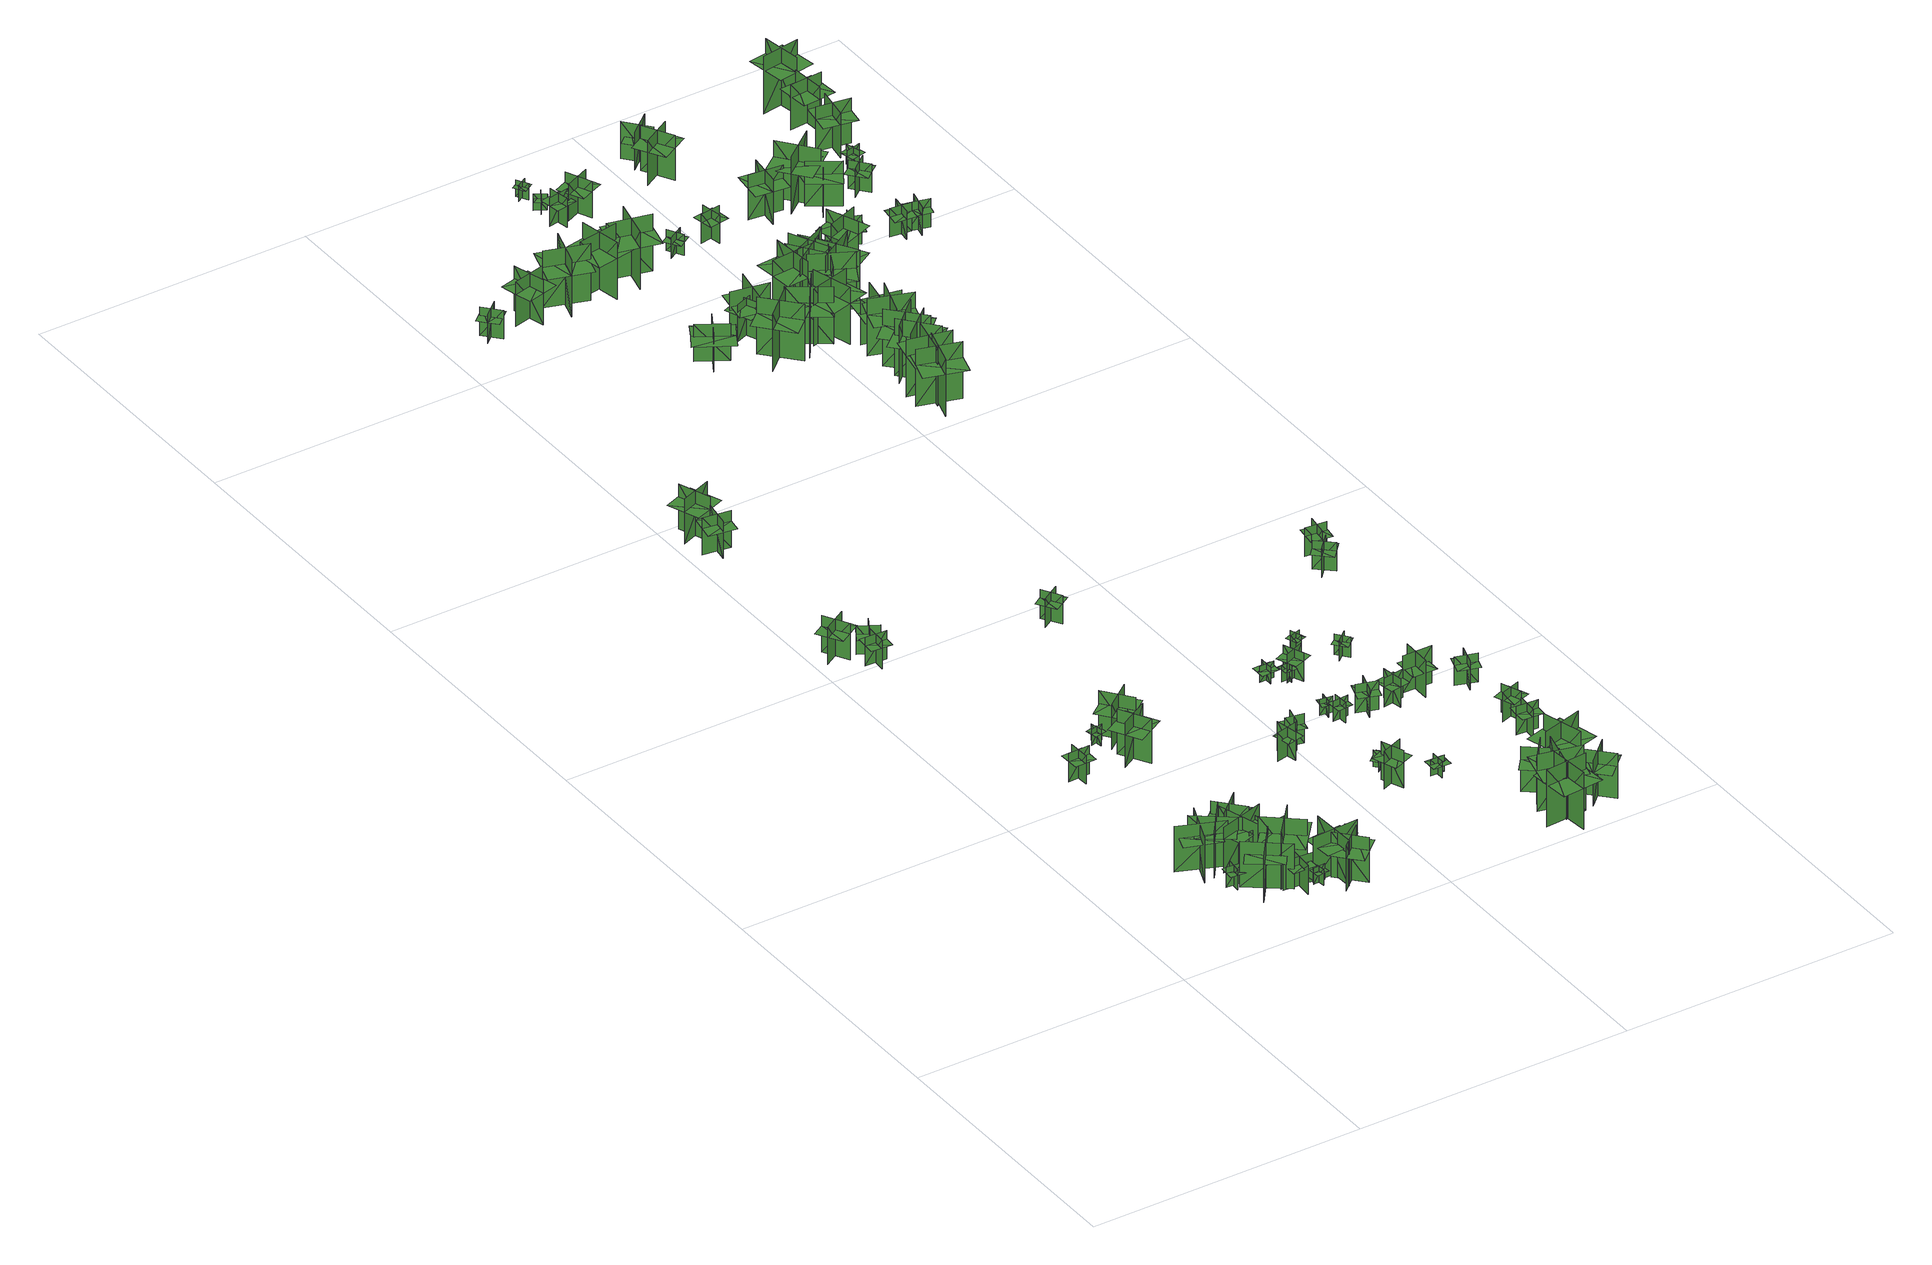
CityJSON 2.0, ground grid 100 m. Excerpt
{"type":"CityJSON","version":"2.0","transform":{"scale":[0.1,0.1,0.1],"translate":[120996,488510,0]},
"CityObjects":{
"tree1":{"type":"SolitaryVegetationObject","geometry":[{"type":"MultiSurface","lod":"1","boundaries":[[[0,1,2]],[[0,2,3]],[[4,5,6]],[[4,6,7]],[[8,9,10]],[[8,10,11]],[[8,11,12]],[[8,12,13]]]}]},
"tree2":{"type":"SolitaryVegetationObject","geometry":[{"type":"MultiSurface","lod":"1","boundaries":[[[14,15,16]],[[14,16,17]],[[18,19,20]],[[18,20,21]],[[22,23,24]],[[22,24,25]],[[22,25,26]],[[22,26,27]]]}]},
"tree3":{"type":"SolitaryVegetationObject","geometry":[{"type":"MultiSurface","lod":"1","boundaries":[[[28,29,30]],[[28,30,31]],[[32,33,34]],[[32,34,35]],[[36,37,38]],[[36,38,39]],[[36,39,40]],[[36,40,41]]]}]},
"tree4":{"type":"SolitaryVegetationObject","geometry":[{"type":"MultiSurface","lod":"1","boundaries":[[[42,43,44]],[[42,44,45]],[[46,47,48]],[[46,48,49]],[[50,51,52]],[[50,52,53]],[[50,53,54]],[[50,54,55]]]}]},
"tree5":{"type":"SolitaryVegetationObject","geometry":[{"type":"MultiSurface","lod":"1","boundaries":[[[56,57,58]],[[56,58,59]],[[60,61,62]],[[60,62,63]],[[64,65,66]],[[64,66,67]],[[64,67,68]],[[64,68,69]]]}]},
"tree6":{"type":"SolitaryVegetationObject","geometry":[{"type":"MultiSurface","lod":"1","boundaries":[[[70,71,72]],[[70,72,73]],[[74,75,76]],[[74,76,77]],[[78,79,80]],[[78,80,81]],[[78,81,82]],[[78,82,83]]]}]},
"tree7":{"type":"SolitaryVegetationObject","geometry":[{"type":"MultiSurface","lod":"1","boundaries":[[[84,85,86]],[[84,86,87]],[[88,89,90]],[[88,90,91]],[[92,93,94]],[[92,94,95]],[[92,95,96]],[[92,96,97]]]}]},
"tree8":{"type":"SolitaryVegetationObject","geometry":[{"type":"MultiSurface","lod":"1","boundaries":[[[98,99,100]],[[98,100,101]],[[102,103,104]],[[102,104,105]],[[106,107,108]],[[106,108,109]],[[106,109,110]],[[106,110,111]]]}]},
"tree9":{"type":"SolitaryVegetationObject","geometry":[{"type":"MultiSurface","lod":"1","boundaries":[[[112,113,114]],[[112,114,115]],[[116,117,118]],[[116,118,119]],[[120,121,122]],[[120,122,123]],[[120,123,124]],[[120,124,125]]]}]},
"tree10":{"type":"SolitaryVegetationObject","geometry":[{"type":"MultiSurface","lod":"1","boundaries":[[[126,127,128]],[[126,128,129]],[[130,131,132]],[[130,132,133]],[[134,135,136]],[[134,136,137]],[[134,137,138]],[[134,138,139]]]}]},
"tree11":{"type":"SolitaryVegetationObject","geometry":[{"type":"MultiSurface","lod":"1","boundaries":[[[140,141,142]],[[140,142,143]],[[144,145,146]],[[144,146,147]],[[148,149,150]],[[148,150,151]],[[148,151,152]],[[148,152,153]]]}]},
"tree12":{"type":"SolitaryVegetationObject","geometry":[{"type":"MultiSurface","lod":"1","boundaries":[[[154,155,156]],[[154,156,157]],[[158,159,160]],[[158,160,161]],[[162,163,164]],[[162,164,165]],[[162,165,166]],[[162,166,167]]]}]},
"tree13":{"type":"SolitaryVegetationObject","geometry":[{"type":"MultiSurface","lod":"1","boundaries":[[[168,169,170]],[[168,170,171]],[[172,173,174]],[[172,174,175]],[[176,177,178]],[[176,178,179]],[[176,179,180]],[[176,180,181]]]}]},
"tree14":{"type":"SolitaryVegetationObject","geometry":[{"type":"MultiSurface","lod":"1","boundaries":[[[182,183,184]],[[182,184,185]],[[186,187,188]],[[186,188,189]],[[190,191,192]],[[190,192,193]],[[190,193,194]],[[190,194,195]]]}]},
"tree15":{"type":"SolitaryVegetationObject","geometry":[{"type":"MultiSurface","lod":"1","boundaries":[[[196,197,198]],[[196,198,199]],[[200,201,202]],[[200,202,203]],[[204,205,206]],[[204,206,207]],[[204,207,208]],[[204,208,209]]]}]},
"tree16":{"type":"SolitaryVegetationObject","geometry":[{"type":"MultiSurface","lod":"1","boundaries":[[[210,211,212]],[[210,212,213]],[[214,215,216]],[[214,216,217]],[[218,219,220]],[[218,220,221]],[[218,221,222]],[[218,222,223]]]}]},
"tree17":{"type":"SolitaryVegetationObject","geometry":[{"type":"MultiSurface","lod":"1","boundaries":[[[224,225,226]],[[224,226,227]],[[228,229,230]],[[228,230,231]],[[232,233,234]],[[232,234,235]],[[232,235,236]],[[232,236,237]]]}]},
"tree18":{"type":"SolitaryVegetationObject","geometry":[{"type":"MultiSurface","lod":"1","boundaries":[[[238,239,240]],[[238,240,241]],[[242,243,244]],[[242,244,245]],[[246,247,248]],[[246,248,249]],[[246,249,250]],[[246,250,251]]]}]},
"tree19":{"type":"SolitaryVegetationObject","geometry":[{"type":"MultiSurface","lod":"1","boundaries":[[[252,253,254]],[[252,254,255]],[[256,257,258]],[[256,258,259]],[[260,261,262]],[[260,262,263]],[[260,263,264]],[[260,264,265]]]}]},
"tree20":{"type":"SolitaryVegetationObject","geometry":[{"type":"MultiSurface","lod":"1","boundaries":[[[266,267,268]],[[266,268,269]],[[270,271,272]],[[270,272,273]],[[274,275,276]],[[274,276,277]],[[274,277,278]],[[274,278,279]]]}]},
"tree21":{"type":"SolitaryVegetationObject","geometry":[{"type":"MultiSurface","lod":"1","boundaries":[[[280,281,282]],[[280,282,283]],[[284,285,286]],[[284,286,287]],[[288,289,290]],[[288,290,291]],[[288,291,292]],[[288,292,293]]]}]},
"tree22":{"type":"SolitaryVegetationObject","geometry":[{"type":"MultiSurface","lod":"1","boundaries":[[[294,295,296]],[[294,296,297]],[[298,299,300]],[[298,300,301]],[[302,303,304]],[[302,304,305]],[[302,305,306]],[[302,306,307]]]}]},
"tree23":{"type":"SolitaryVegetationObject","geometry":[{"type":"MultiSurface","lod":"1","boundaries":[[[308,309,310]],[[308,310,311]],[[312,313,314]],[[312,314,315]],[[316,317,318]],[[316,318,319]],[[316,319,320]],[[316,320,321]]]}]},
"tree24":{"type":"SolitaryVegetationObject","geometry":[{"type":"MultiSurface","lod":"1","boundaries":[[[322,323,324]],[[322,324,325]],[[326,327,328]],[[326,328,329]],[[330,331,332]],[[330,332,333]],[[330,333,334]],[[330,334,335]]]}]},
"tree25":{"type":"SolitaryVegetationObject","geometry":[{"type":"MultiSurface","lod":"1","boundaries":[[[336,337,338]],[[336,338,339]],[[340,341,342]],[[340,342,343]],[[344,345,346]],[[344,346,347]],[[344,348,349]],[[344,349,345]]]}]},
"tree26":{"type":"SolitaryVegetationObject","geometry":[{"type":"MultiSurface","lod":"1","boundaries":[[[350,351,352]],[[350,352,353]],[[354,355,356]],[[354,356,357]],[[358,359,360]],[[358,360,361]],[[358,362,363]],[[358,363,359]]]}]},
"tree27":{"type":"SolitaryVegetationObject","geometry":[{"type":"MultiSurface","lod":"1","boundaries":[[[364,365,366]],[[364,366,367]],[[368,369,370]],[[368,370,371]],[[372,373,374]],[[372,374,375]],[[372,375,376]],[[372,376,377]]]}]},
"tree28":{"type":"SolitaryVegetationObject","geometry":[{"type":"MultiSurface","lod":"1","boundaries":[[[378,379,380]],[[378,380,381]],[[382,383,384]],[[382,384,385]],[[386,387,388]],[[386,388,389]],[[386,389,390]],[[386,390,391]]]}]},
"tree29":{"type":"SolitaryVegetationObject","geometry":[{"type":"MultiSurface","lod":"1","boundaries":[[[392,393,394]],[[392,394,395]],[[396,397,398]],[[396,398,399]],[[400,401,402]],[[400,402,403]],[[400,403,404]],[[400,404,405]]]}]},
"tree30":{"type":"SolitaryVegetationObject","geometry":[{"type":"MultiSurface","lod":"1","boundaries":[[[406,407,408]],[[406,408,409]],[[410,411,412]],[[410,412,413]],[[414,415,416]],[[414,416,417]],[[414,417,418]],[[414,418,419]]]}]},
"tree31":{"type":"SolitaryVegetationObject","geometry":[{"type":"MultiSurface","lod":"1","boundaries":[[[420,421,422]],[[420,422,423]],[[424,425,426]],[[424,426,427]],[[428,429,430]],[[428,430,431]],[[428,431,432]],[[428,432,433]]]}]},
"tree32":{"type":"SolitaryVegetationObject","geometry":[{"type":"MultiSurface","lod":"1","boundaries":[[[434,435,436]],[[434,436,437]],[[438,439,440]],[[438,440,441]],[[442,443,444]],[[442,444,445]],[[442,445,446]],[[442,446,447]]]}]},
"tree33":{"type":"SolitaryVegetationObject","geometry":[{"type":"MultiSurface","lod":"1","boundaries":[[[448,449,450]],[[448,450,451]],[[452,453,454]],[[452,454,455]],[[456,457,458]],[[456,458,459]],[[456,459,460]],[[456,460,461]]]}]},
"tree34":{"type":"SolitaryVegetationObject","geometry":[{"type":"MultiSurface","lod":"1","boundaries":[[[462,463,464]],[[462,464,465]],[[466,467,468]],[[466,468,469]],[[470,471,472]],[[470,472,473]],[[470,473,474]],[[470,474,475]]]}]},
"tree35":{"type":"SolitaryVegetationObject","geometry":[{"type":"MultiSurface","lod":"1","boundaries":[[[476,477,478]],[[476,478,479]],[[480,481,482]],[[480,482,483]],[[484,485,486]],[[484,486,487]],[[484,487,488]],[[484,488,489]]]}]},
"tree36":{"type":"SolitaryVegetationObject","geometry":[{"type":"MultiSurface","lod":"1","boundaries":[[[490,491,492]],[[490,492,493]],[[494,495,496]],[[494,496,497]],[[498,499,500]],[[498,500,501]],[[498,501,502]],[[498,502,503]]]}]},
"tree37":{"type":"SolitaryVegetationObject","geometry":[{"type":"MultiSurface","lod":"1","boundaries":[[[504,505,506]],[[504,506,507]],[[508,509,510]],[[508,510,511]],[[512,513,514]],[[512,514,515]],[[512,515,516]],[[512,516,517]]]}]},
"tree38":{"type":"SolitaryVegetationObject","geometry":[{"type":"MultiSurface","lod":"1","boundaries":[[[518,519,520]],[[518,520,521]],[[522,523,524]],[[522,524,525]],[[526,527,528]],[[526,528,529]],[[526,529,530]],[[526,530,531]]]}]},
"tree39":{"type":"SolitaryVegetationObject","geometry":[{"type":"MultiSurface","lod":"1","boundaries":[[[532,533,534]],[[532,534,535]],[[536,537,538]],[[536,538,539]],[[540,541,542]],[[540,542,543]],[[540,543,544]],[[540,544,545]]]}]},
"tree40":{"type":"SolitaryVegetationObject","geometry":[{"type":"MultiSurface","lod":"1","boundaries":[[[546,547,548]],[[546,548,549]],[[550,551,552]],[[550,552,553]],[[554,555,556]],[[554,556,557]],[[554,557,558]],[[554,558,559]]]}]},
"tree41":{"type":"SolitaryVegetationObject","geometry":[{"type":"MultiSurface","lod":"1","boundaries":[[[560,561,562]],[[560,562,563]],[[564,565,566]],[[564,566,567]],[[568,569,570]],[[568,570,571]],[[568,571,572]],[[568,572,573]]]}]},
"tree42":{"type":"SolitaryVegetationObject","geometry":[{"type":"MultiSurface","lod":"1","boundaries":[[[574,575,576]],[[574,576,577]],[[578,579,580]],[[578,580,581]],[[582,583,584]],[[582,584,585]],[[582,585,586]],[[582,586,587]]]}]},
"tree43":{"type":"SolitaryVegetationObject","geometry":[{"type":"MultiSurface","lod":"1","boundaries":[[[588,589,590]],[[588,590,591]],[[592,593,594]],[[592,594,595]],[[596,597,598]],[[596,598,599]],[[596,599,600]],[[596,600,601]]]}]},
"tree44":{"type":"SolitaryVegetationObject","geometry":[{"type":"MultiSurface","lod":"1","boundaries":[[[602,603,604]],[[602,604,605]],[[606,607,608]],[[606,608,609]],[[610,611,612]],[[610,612,613]],[[610,613,614]],[[610,614,615]]]}]},
"tree45":{"type":"SolitaryVegetationObject","geometry":[{"type":"MultiSurface","lod":"1","boundaries":[[[616,617,618]],[[616,618,619]],[[620,621,622]],[[620,622,623]],[[624,625,626]],[[624,626,627]],[[624,627,628]],[[624,628,629]]]}]},
"tree46":{"type":"SolitaryVegetationObject","geometry":[{"type":"MultiSurface","lod":"1","boundaries":[[[630,631,632]],[[630,632,633]],[[634,635,636]],[[634,636,637]],[[638,639,640]],[[638,640,641]],[[638,641,642]],[[638,642,643]]]}]},
"tree47":{"type":"SolitaryVegetationObject","geometry":[{"type":"MultiSurface","lod":"1","boundaries":[[[644,645,646]],[[644,646,647]],[[648,649,650]],[[648,650,651]],[[652,653,654]],[[652,654,655]],[[652,655,656]],[[652,656,657]]]}]},
"tree48":{"type":"SolitaryVegetationObject","geometry":[{"type":"MultiSurface","lod":"1","boundaries":[[[658,659,660]],[[658,660,661]],[[662,663,664]],[[662,664,665]],[[666,667,668]],[[666,668,669]],[[666,670,671]],[[666,671,667]]]}]},
"tree49":{"type":"SolitaryVegetationObject","geometry":[{"type":"MultiSurface","lod":"1","boundaries":[[[672,673,674]],[[672,674,675]],[[676,677,678]],[[676,678,679]],[[680,681,682]],[[680,682,683]],[[680,683,684]],[[680,684,685]]]}]},
"tree50":{"type":"SolitaryVegetationObject","geometry":[{"type":"MultiSurface","lod":"1","boundaries":[[[686,687,688]],[[686,688,689]],[[690,691,692]],[[690,692,693]],[[694,695,696]],[[694,696,697]],[[694,697,698]],[[694,698,699]]]}]},
"tree51":{"type":"SolitaryVegetationObject","geometry":[{"type":"MultiSurface","lod":"1","boundaries":[[[700,701,702]],[[700,702,703]],[[704,705,706]],[[704,706,707]],[[708,709,710]],[[708,710,711]],[[708,711,712]],[[708,712,713]]]}]},
"tree52":{"type":"SolitaryVegetationObject","geometry":[{"type":"MultiSurface","lod":"1","boundaries":[[[714,715,716]],[[714,716,717]],[[718,719,720]],[[718,720,721]],[[722,723,724]],[[722,724,725]],[[722,725,726]],[[722,726,727]]]}]},
"tree53":{"type":"SolitaryVegetationObject","geometry":[{"type":"MultiSurface","lod":"1","boundaries":[[[728,729,730]],[[728,730,731]],[[732,733,734]],[[732,734,735]],[[736,737,738]],[[736,738,739]],[[736,739,740]],[[736,740,741]]]}]},
"tree54":{"type":"SolitaryVegetationObject","geometry":[{"type":"MultiSurface","lod":"1","boundaries":[[[742,743,744]],[[742,744,745]],[[746,747,748]],[[746,748,749]],[[750,751,752]],[[750,752,753]],[[750,753,754]],[[750,754,755]]]}]},
"tree55":{"type":"SolitaryVegetationObject","geometry":[{"type":"MultiSurface","lod":"1","boundaries":[[[756,757,758]],[[756,758,759]],[[760,761,762]],[[760,762,763]],[[764,765,766]],[[764,766,767]],[[764,767,768]],[[764,768,769]]]}]},
"tree56":{"type":"SolitaryVegetationObject","geometry":[{"type":"MultiSurface","lod":"1","boundaries":[[[770,771,772]],[[770,772,773]],[[774,775,776]],[[774,776,777]],[[778,779,780]],[[778,780,781]],[[778,781,782]],[[778,782,783]]]}]},
"tree57":{"type":"SolitaryVegetationObject","geometry":[{"type":"MultiSurface","lod":"1","boundaries":[[[784,785,786]],[[784,786,787]],[[788,789,790]],[[788,790,791]],[[792,793,794]],[[792,794,795]],[[792,795,796]],[[792,796,797]]]}]},
"tree58":{"type":"SolitaryVegetationObject","geometry":[{"type":"MultiSurface","lod":"1","boundaries":[[[798,799,800]],[[798,800,801]],[[802,803,804]],[[802,804,805]],[[806,807,808]],[[806,808,809]],[[806,809,810]],[[806,810,811]]]}]},
"tree59":{"type":"SolitaryVegetationObject","geometry":[{"type":"MultiSurface","lod":"1","boundaries":[[[812,813,814]],[[812,814,815]],[[816,817,818]],[[816,818,819]],[[820,821,822]],[[820,822,823]],[[820,823,824]],[[820,824,825]]]}]},
"tree60":{"type":"SolitaryVegetationObject","geometry":[{"type":"MultiSurface","lod":"1","boundaries":[[[826,827,828]],[[826,828,829]],[[830,831,832]],[[830,832,833]],[[834,835,836]],[[834,836,837]],[[834,837,838]],[[834,838,839]]]}]},
"tree61":{"type":"SolitaryVegetationObject","geometry":[{"type":"MultiSurface","lod":"1","boundaries":[[[840,841,842]],[[840,842,843]],[[844,845,846]],[[844,846,847]],[[848,849,850]],[[848,850,851]],[[848,851,852]],[[848,852,853]]]}]},
"tree62":{"type":"SolitaryVegetationObject","geometry":[{"type":"MultiSurface","lod":"1","boundaries":[[[854,855,856]],[[854,856,857]],[[858,859,860]],[[858,860,861]],[[862,863,864]],[[862,864,865]],[[862,865,866]],[[862,866,867]]]}]},
"tree63":{"type":"SolitaryVegetationObject","geometry":[{"type":"MultiSurface","lod":"1","boundaries":[[[868,869,870]],[[868,870,871]],[[872,873,874]],[[872,874,875]],[[876,877,878]],[[876,878,879]],[[876,879,880]],[[876,880,881]]]}]},
"tree64":{"type":"SolitaryVegetationObject","geometry":[{"type":"MultiSurface","lod":"1","boundaries":[[[882,883,884]],[[882,884,885]],[[886,887,888]],[[886,888,889]],[[890,891,892]],[[890,892,893]],[[890,893,894]],[[890,894,895]]]}]},
"tree65":{"type":"SolitaryVegetationObject","geometry":[{"type":"MultiSurface","lod":"1","boundaries":[[[896,897,898]],[[896,898,899]],[[900,901,902]],[[900,902,903]],[[904,905,906]],[[904,906,907]],[[904,907,908]],[[904,908,909]]]}]},
"tree66":{"type":"SolitaryVegetationObject","geometry":[{"type":"MultiSurface","lod":"1","boundaries":[[[910,911,912]],[[910,912,913]],[[914,915,916]],[[914,916,917]],[[918,919,920]],[[918,920,921]],[[918,921,922]],[[918,922,923]]]}]},
"tree67":{"type":"SolitaryVegetationObject","geometry":[{"type":"MultiSurface","lod":"1","boundaries":[[[924,925,926]],[[924,926,927]],[[928,929,930]],[[928,930,931]],[[932,933,934]],[[932,934,935]],[[932,935,936]],[[932,936,937]]]}]},
"tree68":{"type":"SolitaryVegetationObject","geometry":[{"type":"MultiSurface","lod":"1","boundaries":[[[938,939,940]],[[938,940,941]],[[942,943,944]],[[942,944,945]],[[946,947,948]],[[946,948,949]],[[946,949,950]],[[946,950,951]]]}]},
"tree69":{"type":"SolitaryVegetationObject","geometry":[{"type":"MultiSurface","lod":"1","boundaries":[[[952,953,954]],[[952,954,955]],[[956,957,958]],[[956,958,959]],[[960,961,962]],[[960,962,963]],[[960,963,964]],[[960,964,965]]]}]},
"tree70":{"type":"SolitaryVegetationObject","geometry":[{"type":"MultiSurface","lod":"1","boundaries":[[[966,967,968]],[[966,968,969]],[[970,971,972]],[[970,972,973]],[[974,975,976]],[[974,976,977]],[[974,977,978]],[[974,978,979]]]}]},
"tree71":{"type":"SolitaryVegetationObject","geometry":[{"type":"MultiSurface","lod":"1","boundaries":[[[980,981,982]],[[980,982,983]],[[984,985,986]],[[984,986,987]],[[988,989,990]],[[988,990,991]],[[988,991,992]],[[988,992,993]]]}]},
"tree72":{"type":"SolitaryVegetationObject","geometry":[{"type":"MultiSurface","lod":"1","boundaries":[[[994,995,996]],[[994,996,997]],[[998,999,1000]],[[998,1000,1001]],[[1002,1003,1004]],[[1002,1004,1005]],[[1002,1005,1006]],[[1002,1006,1007]]]}]},
"tree73":{"type":"SolitaryVegetationObject","geometry":[{"type":"MultiSurface","lod":"1","boundaries":[[[1008,1009,1010]],[[1008,1010,1011]],[[1012,1013,1014]],[[1012,1014,1015]],[[1016,1017,1018]],[[1016,1018,1019]],[[1016,1019,1020]],[[1016,1020,1021]]]}]},
"tree74":{"type":"SolitaryVegetationObject","geometry":[{"type":"MultiSurface","lod":"1","boundaries":[[[1022,1023,1024]],[[1022,1024,1025]],[[1026,1027,1028]],[[1026,1028,1029]],[[1030,1031,1032]],[[1030,1032,1033]],[[1030,1033,1034]],[[1030,1034,1035]]]}]},
"tree75":{"type":"SolitaryVegetationObject","geometry":[{"type":"MultiSurface","lod":"1","boundaries":[[[1036,1037,1038]],[[1036,1038,1039]],[[1040,1041,1042]],[[1040,1042,1043]],[[1044,1045,1046]],[[1044,1046,1047]],[[1044,1047,1048]],[[1044,1048,1049]]]}]},
"tree76":{"type":"SolitaryVegetationObject","geometry":[{"type":"MultiSurface","lod":"1","boundaries":[[[1050,1051,1052]],[[1050,1052,1053]],[[1054,1055,1056]],[[1054,1056,1057]],[[1058,1059,1060]],[[1058,1060,1061]],[[1058,1061,1062]],[[1058,1062,1063]]]}]},
"tree77":{"type":"SolitaryVegetationObject","geometry":[{"type":"MultiSurface","lod":"1","boundaries":[[[1064,1065,1066]],[[1064,1066,1067]],[[1068,1069,1070]],[[1068,1070,1071]],[[1072,1073,1074]],[[1072,1074,1075]],[[1072,1075,1076]],[[1072,1076,1077]]]}]},
"tree78":{"type":"SolitaryVegetationObject","geometry":[{"type":"MultiSurface","lod":"1","boundaries":[[[1078,1079,1080]],[[1078,1080,1081]],[[1082,1083,1084]],[[1082,1084,1085]],[[1086,1087,1088]],[[1086,1088,1089]],[[1086,1089,1090]],[[1086,1090,1091]]]}]},
"tree79":{"type":"SolitaryVegetationObject","geometry":[{"type":"MultiSurface","lod":"1","boundaries":[[[1092,1093,1094]],[[1092,1094,1095]],[[1096,1097,1098]],[[1096,1098,1099]],[[1100,1101,1102]],[[1100,1102,1103]],[[1100,1103,1104]],[[1100,1104,1105]]]}]},
"tree80":{"type":"SolitaryVegetationObject","geometry":[{"type":"MultiSurface","lod":"1","boundaries":[[[1106,1107,1108]],[[1106,1108,1109]],[[1110,1111,1112]],[[1110,1112,1113]],[[1114,1115,1116]],[[1114,1116,1117]],[[1114,1117,1118]],[[1114,1118,1119]]]}]},
"tree81":{"type":"SolitaryVegetationObject","geometry":[{"type":"MultiSurface","lod":"1","boundaries":[[[1120,1121,1122]],[[1120,1122,1123]],[[1124,1125,1126]],[[1124,1126,1127]],[[1128,1129,1130]],[[1128,1130,1131]],[[1128,1131,1132]],[[1128,1132,1133]]]}]},
"tree82":{"type":"SolitaryVegetationObject","geometry":[{"type":"MultiSurface","lod":"1","boundaries":[[[1134,1135,1136]],[[1134,1136,1137]],[[1138,1139,1140]],[[1138,1140,1141]],[[1142,1143,1144]],[[1142,1144,1145]],[[1142,1145,1146]],[[1142,1146,1147]]]}]},
"tree83":{"type":"SolitaryVegetationObject","geometry":[{"type":"MultiSurface","lod":"1","boundaries":[[[1148,1149,1150]],[[1148,1150,1151]],[[1152,1153,1154]],[[1152,1154,1155]],[[1156,1157,1158]],[[1156,1158,1159]],[[1156,1159,1160]],[[1156,1160,1161]]]}]},
"tree84":{"type":"SolitaryVegetationObject","geometry":[{"type":"MultiSurface","lod":"1","boundaries":[[[1162,1163,1164]],[[1162,1164,1165]],[[1166,1167,1168]],[[1166,1168,1169]],[[1170,1171,1172]],[[1170,1172,1173]],[[1170,1173,1174]],[[1170,1174,1175]]]}]},
"tree85":{"type":"SolitaryVegetationObject","geometry":[{"type":"MultiSurface","lod":"1","boundaries":[[[1176,1177,1178]],[[1176,1178,1179]],[[1180,1181,1182]],[[1180,1182,1183]],[[1184,1185,1186]],[[1184,1186,1187]],[[1184,1187,1188]],[[1184,1188,1189]]]}]},
"tree86":{"type":"SolitaryVegetationObject","geometry":[{"type":"MultiSurface","lod":"1","boundaries":[[[1190,1191,1192]],[[1190,1192,1193]],[[1194,1195,1196]],[[1194,1196,1197]],[[1198,1199,1200]],[[1198,1200,1201]],[[1198,1201,1202]],[[1198,1202,1203]]]}]},
"tree87":{"type":"SolitaryVegetationObject","geometry":[{"type":"MultiSurface","lod":"1","boundaries":[[[1204,1205,1206]],[[1204,1206,1207]],[[1208,1209,1210]],[[1208,1210,1211]],[[1212,1213,1214]],[[1212,1214,1215]],[[1212,1215,1216]],[[1212,1216,1217]]]}]},
"tree88":{"type":"SolitaryVegetationObject","geometry":[{"type":"MultiSurface","lod":"1","boundaries":[[[1218,1219,1220]],[[1218,1220,1221]],[[1222,1223,1224]],[[1222,1224,1225]],[[1226,1227,1228]],[[1226,1228,1229]],[[1226,1229,1230]],[[1226,1230,1231]]]}]},
"tree89":{"type":"SolitaryVegetationObject","geometry":[{"type":"MultiSurface","lod":"1","boundaries":[[[1232,1233,1234]],[[1232,1234,1235]],[[1236,1237,1238]],[[1236,1238,1239]],[[1240,1241,1242]],[[1240,1242,1243]],[[1240,1244,1245]],[[1240,1245,1241]]]}]},
"tree90":{"type":"SolitaryVegetationObject","geometry":[{"type":"MultiSurface","lod":"1","boundaries":[[[1246,1247,1248]],[[1246,1248,1249]],[[1250,1251,1252]],[[1250,1252,1253]],[[1254,1255,1256]],[[1254,1256,1257]],[[1254,1257,1258]],[[1254,1258,1259]]]}]},
"tree91":{"type":"SolitaryVegetationObject","geometry":[{"type":"MultiSurface","lod":"1","boundaries":[[[1260,1261,1262]],[[1260,1262,1263]],[[1264,1265,1266]],[[1264,1266,1267]],[[1268,1269,1270]],[[1268,1270,1271]],[[1268,1271,1272]],[[1268,1272,1273]]]}]},
"tree92":{"type":"SolitaryVegetationObject","geometry":[{"type":"MultiSurface","lod":"1","boundaries":[[[1274,1275,1276]],[[1274,1276,1277]],[[1278,1279,1280]],[[1278,1280,1281]],[[1282,1283,1284]],[[1282,1284,1285]],[[1282,1285,1286]],[[1282,1286,1287]]]}]},
"tree93":{"type":"SolitaryVegetationObject","geometry":[{"type":"MultiSurface","lod":"1","boundaries":[[[1288,1289,1290]],[[1288,1290,1291]],[[1292,1293,1294]],[[1292,1294,1295]],[[1296,1297,1298]],[[1296,1298,1299]],[[1296,1299,1300]],[[1296,1300,1301]]]}]},
"tree94":{"type":"SolitaryVegetationObject","geometry":[{"type":"MultiSurface","lod":"1","boundaries":[[[1302,1303,1304]],[[1302,1304,1305]],[[1306,1307,1308]],[[1306,1308,1309]],[[1310,1311,1312]],[[1310,1312,1313]],[[1310,1313,1314]],[[1310,1314,1315]]]}]},
"tree95":{"type":"SolitaryVegetationObject","geometry":[{"type":"MultiSurface","lod":"1","boundaries":[[[1316,1317,1318]],[[1316,1318,1319]],[[1320,1321,1322]],[[1320,1322,1323]],[[1324,1325,1326]],[[1324,1326,1327]],[[1324,1327,1328]],[[1324,1328,1329]]]}]},
"tree96":{"type":"SolitaryVegetationObject","geometry":[{"type":"MultiSurface","lod":"1","boundaries":[[[1330,1331,1332]],[[1330,1332,1333]],[[1334,1335,1336]],[[1334,1336,1337]],[[1338,1339,1340]],[[1338,1340,1341]],[[1338,1341,1342]],[[1338,1342,1343]]]}]},
"tree97":{"type":"SolitaryVegetationObject","geometry":[{"type":"MultiSurface","lod":"1","boundaries":[[[1344,1345,1346]],[[1344,1346,1347]],[[1348,1349,1350]],[[1348,1350,1351]],[[1352,1353,1354]],[[1352,1354,1355]],[[1352,1355,1356]],[[1352,1356,1357]]]}]},
"tree98":{"type":"SolitaryVegetationObject","geometry":[{"type":"MultiSurface","lod":"1","boundaries":[[[1358,1359,1360]],[[1358,1360,1361]],[[1362,1363,1364]],[[1362,1364,1365]],[[1366,1367,1368]],[[1366,1368,1369]],[[1366,1369,1370]],[[1366,1370,1371]]]}]},
"tree99":{"type":"SolitaryVegetationObject","geometry":[{"type":"MultiSurface","lod":"1","boundaries":[[[1372,1373,1374]],[[1372,1374,1375]],[[1376,1377,1378]],[[1376,1378,1379]],[[1380,1381,1382]],[[1380,1382,1383]],[[1380,1383,1384]],[[1380,1384,1385]]]}]},
"tree100":{"type":"SolitaryVegetationObject","geometry":[{"type":"MultiSurface","lod":"1","boundaries":[[[1386,1387,1388]],[[1386,1388,1389]],[[1390,1391,1392]],[[1390,1392,1393]],[[1394,1395,1396]],[[1394,1396,1397]],[[1394,1397,1398]],[[1394,1398,1399]]]}]},
"tree101":{"type":"SolitaryVegetationObject","geometry":[{"type":"MultiSurface","lod":"1","boundaries":[[[1400,1401,1402]],[[1400,1402,1403]],[[1404,1405,1406]],[[1404,1406,1407]],[[1408,1409,1410]],[[1408,1410,1411]],[[1408,1411,1412]],[[1408,1412,1413]]]}]}
},
"vertices":[
[414,368,18],[408,313,18],[408,313,95],[414,368,95],[385,345,18],[440,339,18],[440,339,95],[385,345,95],[385,345,73],[383,317,73],[438,312,73],[440,339,73],[443,367,73],[388,372,73],
[298,509,17],[457,446,17],[457,446,188],[298,509,188],[344,404,17],[344,404,188],[407,563,188],[407,563,17],[312,503,143],[293,450,143],[419,406,143],[438,459,143],[457,513,143],[331,557,143],
[423,326,18],[558,221,18],[558,221,189],[423,326,189],[438,212,18],[438,212,189],[543,347,189],[543,347,18],[435,316,143],[402,270,143],[511,193,143],[544,239,143],[577,286,143],[467,363,143],
[503,433,18],[367,537,18],[367,537,189],[503,433,189],[487,547,18],[487,547,189],[383,411,189],[383,411,18],[491,442,144],[523,489,144],[414,566,144],[381,519,144],[349,472,144],[458,396,144],
[426,420,17],[590,468,17],[590,468,188],[426,420,188],[527,365,17],[527,365,188],[479,529,188],[479,529,17],[441,424,142],[459,370,142],[585,413,142],[567,467,142],[549,521,142],[422,478,142],
[637,230,15],[528,237,15],[528,237,124],[637,230,124],[589,285,15],[589,285,124],[581,176,124],[581,176,15],[627,230,95],[628,267,95],[543,269,95],[542,233,95],[541,197,95],[626,194,95],
[635,262,14],[517,362,14],[517,362,229],[635,262,229],[627,365,14],[527,247,14],[527,247,229],[627,365,229],[627,365,169],[568,415,169],[468,297,169],[527,247,169],[586,197,169],[686,315,169],
[334,1145,21],[336,1068,21],[336,1068,128],[334,1145,128],[298,1108,21],[375,1110,21],[375,1110,128],[298,1108,128],[298,1108,98],[299,1069,98],[376,1071,98],[375,1110,98],[374,1149,98],[297,1147,98],
[473,565,20],[555,475,20],[555,475,189],[473,565,189],[469,484,20],[559,566,20],[559,566,189],[469,484,189],[469,484,142],[509,439,142],[600,521,142],[559,566,142],[518,611,142],[428,529,142],
[643,410,17],[504,394,17],[504,394,157],[643,410,157],[569,468,17],[569,468,157],[585,329,157],[585,329,17],[631,409,120],[623,455,120],[515,438,120],[523,392,120],[530,346,120],[638,363,120],
[642,231,18],[646,187,18],[646,187,79],[642,231,79],[623,209,18],[667,213,18],[667,213,79],[623,209,79],[623,209,62],[624,187,62],[669,190,62],[667,213,62],[665,235,62],[621,231,62],
[120,2129,18],[34,2078,18],[34,2078,156],[120,2129,156],[55,2146,18],[106,2060,18],[106,2060,156],[55,2146,156],[55,2146,117],[13,2120,117],[63,2035,117],[106,2060,117],[149,2085,117],[98,2171,117],
[168,2043,15],[163,1966,15],[163,1966,123],[168,2043,123],[129,2009,15],[206,2004,15],[206,2004,123],[129,2009,123],[129,2009,92],[126,1971,92],[203,1965,92],[206,2004,92],[209,2043,92],[132,2048,92],
[629,221,16],[800,228,16],[800,228,187],[629,221,187],[714,143,16],[714,143,187],[707,314,187],[707,314,16],[644,221,141],[649,165,141],[782,176,141],[777,232,141],[773,289,141],[639,278,141],
[779,130,13],[698,221,13],[698,221,182],[779,130,182],[784,211,13],[693,130,13],[693,130,182],[784,211,182],[784,211,135],[744,257,135],[653,176,135],[693,130,135],[734,85,135],[825,166,135],
[161,2033,10],[199,2100,10],[199,2100,118],[161,2033,118],[211,2046,10],[144,2084,10],[144,2084,118],[211,2046,118],[211,2046,88],[230,2080,88],[163,2118,88],[144,2084,88],[125,2051,88],[192,2013,88],
[784,265,16],[742,200,16],[742,200,124],[784,265,124],[734,255,16],[799,213,16],[799,213,124],[734,255,124],[734,255,94],[713,222,94],[778,180,94],[799,213,94],[820,245,94],[755,287,94],
[470,1238,21],[513,1247,21],[513,1247,82],[470,1238,82],[494,1221,21],[486,1265,21],[486,1265,82],[494,1221,82],[494,1221,65],[516,1226,65],[507,1269,65],[486,1265,65],[464,1260,65],[473,1217,65],
[805,307,18],[748,255,18],[748,255,125],[805,307,125],[753,310,18],[806,253,18],[806,253,125],[753,310,125],[753,310,95],[725,284,95],[777,227,95],[806,253,95],[834,279,95],[782,336,95],
[510,1154,23],[570,1048,23],[570,1048,192],[510,1154,192],[488,1076,23],[594,1136,23],[594,1136,192],[488,1076,192],[488,1076,145],[518,1023,145],[624,1083,145],[594,1136,145],[564,1189,145],[458,1129,145],
[598,1184,17],[524,1280,17],[524,1280,186],[598,1184,186],[609,1264,17],[513,1190,17],[513,1190,186],[609,1264,186],[609,1264,138],[571,1313,138],[475,1238,138],[513,1190,138],[550,1142,138],[646,1216,138],
[87,2753,19],[102,2851,19],[102,2851,158],[87,2753,158],[141,2792,19],[42,2807,19],[42,2807,158],[141,2792,158],[141,2792,119],[148,2841,119],[50,2856,119],[42,2807,119],[34,2758,119],[133,2742,119],
[35,2895,13],[149,2939,13],[149,2939,182],[35,2895,182],[109,2862,13],[66,2975,13],[66,2975,182],[109,2862,182],[109,2862,135],[166,2883,135],[123,2997,135],[66,2975,135],[9,2954,135],[52,2840,135],
[956,815,22],[939,895,22],[939,895,131],[956,815,131],[984,860,22],[984,860,131],[905,842,131],[905,842,22],[984,860,96],[977,893,96],[913,879,96],[921,846,96],[928,812,96],[991,826,96],
[1035,887,19],[970,901,19],[970,901,130],[1035,887,130],[1008,930,19],[993,865,19],[993,865,130],[1008,930,130],[1008,930,94],[993,865,94],[1029,857,94],[1043,922,94],[972,937,94],[958,873,94],
[1157,507,18],[1125,586,18],[1125,586,160],[1157,507,160],[1182,567,18],[1103,536,18],[1103,536,160],[1182,567,160],[1182,567,114],[1103,536,114],[1120,492,114],[1200,524,114],[1165,611,114],[1086,579,114],
[782,1917,17],[716,1877,17],[716,1877,125],[782,1917,125],[732,1929,17],[772,1863,17],[772,1863,125],[732,1929,125],[732,1929,95],[699,1909,95],[739,1843,95],[772,1863,95],[805,1883,95],[765,1950,95],
[1173,612,23],[1173,612,85],[1140,654,85],[1140,654,23],[1137,617,23],[1137,617,85],[1177,649,85],[1177,649,23],[1131,612,65],[1148,591,65],[1198,631,65],[1181,652,65],[1164,673,65],[1114,633,65],
[143,4226,13],[195,4168,13],[195,4168,120],[143,4226,120],[140,4175,13],[198,4226,13],[198,4226,120],[140,4175,120],[140,4175,90],[166,4146,90],[224,4197,90],[198,4226,90],[172,4255,90],[114,4204,90],
[1288,537,21],[1288,537,83],[1287,484,83],[1287,484,21],[1312,510,21],[1312,510,83],[1261,512,83],[1261,512,21],[1320,510,63],[1321,537,63],[1257,539,63],[1256,512,63],[1256,485,63],[1320,483,63],
[1162,991,18],[1206,984,18],[1206,984,79],[1162,991,79],[1179,967,18],[1186,1011,18],[1186,1011,79],[1179,967,79],[1179,967,62],[1201,964,62],[1208,1007,62],[1186,1011,62],[1164,1014,62],[1157,970,62],
[1202,965,19],[1205,909,19],[1205,909,96],[1202,965,96],[1177,937,19],[1233,941,19],[1233,941,96],[1177,937,96],[1177,937,74],[1179,909,74],[1234,913,74],[1233,941,74],[1231,968,74],[1176,965,74],
[1131,1223,18],[1131,1223,80],[1131,1276,80],[1131,1276,18],[1106,1248,18],[1106,1248,80],[1158,1249,80],[1158,1249,18],[1098,1248,60],[1098,1221,60],[1162,1222,60],[1162,1249,60],[1162,1276,60],[1098,1275,60],
[1572,101,8],[1418,89,8],[1418,89,224],[1572,101,224],[1494,169,8],[1507,14,8],[1507,14,224],[1494,169,224],[1494,169,163],[1417,162,163],[1430,8,163],[1507,14,163],[1584,21,163],[1571,175,163],
[1190,1195,17],[1189,1239,17],[1189,1239,79],[1190,1195,79],[1211,1217,17],[1166,1215,17],[1166,1215,79],[1211,1217,79],[1211,1217,62],[1210,1239,62],[1166,1237,62],[1166,1215,62],[1167,1193,62],[1211,1194,62],
[1440,176,10],[1590,140,10],[1590,140,225],[1440,176,225],[1493,88,10],[1530,238,10],[1530,238,225],[1493,88,225],[1493,88,165],[1568,69,165],[1605,220,165],[1530,238,165],[1455,257,165],[1418,106,165],
[1179,1202,15],[1251,1231,15],[1251,1231,123],[1179,1202,123],[1226,1181,15],[1197,1253,15],[1197,1253,123],[1226,1181,123],[1226,1181,93],[1262,1196,93],[1233,1267,93],[1197,1253,93],[1161,1239,93],[1190,1167,93],
[1536,304,13],[1460,209,13],[1460,209,182],[1536,304,182],[1456,295,13],[1551,219,13],[1551,219,182],[1456,295,182],[1456,295,135],[1418,248,135],[1513,172,135],[1551,219,135],[1589,267,135],[1494,343,135],
[1264,945,15],[1338,922,15],[1338,922,123],[1264,945,123],[1288,899,15],[1311,973,15],[1311,973,123],[1288,899,123],[1288,899,92],[1325,887,92],[1348,961,92],[1311,973,92],[1275,985,92],[1251,911,92],
[340,4164,14],[310,4281,14],[310,4281,183],[340,4164,183],[382,4233,14],[264,4203,14],[264,4203,183],[382,4233,183],[382,4233,136],[367,4292,136],[249,4262,136],[264,4203,136],[279,4144,136],[397,4174,136],
[1357,921,17],[1434,933,17],[1434,933,125],[1357,921,125],[1399,890,17],[1386,967,17],[1386,967,125],[1399,890,125],[1399,890,94],[1437,896,94],[1425,973,94],[1386,967,94],[1348,961,94],[1361,884,94],
[1583,356,10],[1624,207,10],[1624,207,226],[1583,356,226],[1531,267,10],[1681,308,10],[1681,308,226],[1531,267,226],[1531,267,165],[1552,192,165],[1701,233,165],[1681,308,165],[1660,383,165],[1511,341,165],
[1608,188,9],[1692,100,9],[1692,100,179],[1608,188,179],[1605,107,9],[1693,191,9],[1693,191,179],[1605,107,179],[1605,107,131],[1647,63,131],[1735,147,131],[1693,191,131],[1651,235,131],[1563,151,131],
[1322,1351,18],[1280,1336,18],[1280,1336,80],[1322,1351,80],[1296,1364,18],[1310,1322,18],[1310,1322,80],[1296,1364,80],[1296,1364,62],[1275,1356,62],[1290,1315,62],[1310,1322,62],[1331,1329,62],[1317,1371,62],
[395,4248,10],[544,4203,10],[544,4203,225],[395,4248,225],[443,4157,10],[488,4305,10],[488,4305,225],[443,4157,225],[443,4157,165],[518,4135,165],[562,4283,165],[488,4305,165],[414,4328,165],[369,4180,165],
[1425,1251,16],[1383,1216,16],[1383,1216,93],[1425,1251,93],[1389,1255,16],[1424,1212,16],[1424,1212,93],[1389,1255,93],[1389,1255,71],[1367,1238,71],[1402,1195,71],[1424,1212,71],[1445,1230,71],[1410,1273,71],
[705,3757,11],[705,3757,150],[644,3654,150],[644,3654,11],[724,3678,11],[724,3678,150],[624,3737,150],[624,3737,11],[739,3669,105],[770,3721,105],[645,3794,105],[615,3742,105],[584,3690,105],[709,3617,105],
[1501,1009,11],[1499,901,11],[1499,901,152],[1501,1009,152],[1453,961,11],[1453,961,152],[1561,960,152],[1561,960,11],[1505,1002,98],[1504,907,98],[1548,907,98],[1549,1001,98],[1460,1003,98],[1458,908,98],
[1666,611,5],[1660,533,5],[1660,533,113],[1666,611,113],[1626,577,5],[1704,572,5],[1704,572,113],[1626,577,113],[1626,577,83],[1624,539,83],[1701,533,83],[1704,572,83],[1706,610,83],[1629,616,83],
[671,4252,11],[519,4225,11],[519,4225,226],[671,4252,226],[587,4312,11],[614,4159,11],[614,4159,226],[587,4312,226],[587,4312,166],[511,4298,166],[538,4145,166],[614,4159,166],[691,4173,166],[663,4325,166],
[1704,688,5],[1631,662,5],[1631,662,113],[1704,688,113],[1657,710,5],[1684,638,5],[1684,638,113],[1657,710,113],[1657,710,83],[1621,697,83],[1648,624,83],[1684,638,83],[1720,651,83],[1693,724,83],
[1636,856,15],[1659,930,15],[1659,930,123],[1636,856,123],[1682,880,15],[1608,903,15],[1608,903,123],[1682,880,123],[1682,880,93],[1693,917,93],[1619,940,93],[1608,903,93],[1597,866,93],[1671,843,93],
[915,3658,11],[799,3555,11],[799,3555,226],[915,3658,226],[812,3664,11],[915,3549,11],[915,3549,226],[812,3664,226],[812,3664,166],[754,3613,166],[857,3497,166],[915,3549,166],[973,3600,166],[870,3716,166],
[826,3816,9],[865,3724,9],[865,3724,148],[826,3816,148],[801,3755,9],[893,3793,9],[893,3793,148],[801,3755,148],[801,3755,109],[820,3709,109],[912,3747,109],[893,3793,109],[874,3839,109],[782,3801,109],
[885,3854,7],[859,3718,7],[859,3718,179],[885,3854,179],[794,3792,7],[930,3766,7],[930,3766,179],[794,3792,179],[874,3847,123],[811,3858,123],[787,3722,123],[850,3711,123],[913,3700,123],[937,3836,123],
[795,4230,12],[644,4266,12],[644,4266,227],[795,4230,227],[742,4318,12],[706,4167,12],[706,4167,227],[742,4318,227],[742,4318,167],[666,4336,167],[630,4185,167],[706,4167,167],[781,4149,167],[817,4300,167],
[1043,3578,11],[916,3667,11],[916,3667,226],[1043,3578,226],[1026,3680,11],[937,3553,11],[937,3553,226],[1026,3680,226],[1026,3680,166],[962,3724,166],[873,3597,166],[937,3553,166],[1000,3508,166],[1089,3635,166],
[1152,3188,16],[1108,3039,16],[1108,3039,231],[1152,3188,231],[1061,3139,16],[1210,3095,16],[1210,3095,231],[1061,3139,231],[1061,3139,171],[1039,3065,171],[1188,3021,171],[1210,3095,171],[1232,3169,171],[1083,3213,171],
[686,4648,21],[699,4572,21],[699,4572,129],[686,4648,129],[656,4606,21],[732,4619,21],[732,4619,129],[656,4606,129],[656,4606,99],[662,4568,99],[739,4581,99],[732,4619,99],[725,4658,99],[649,4644,99],
[699,4685,22],[662,4708,22],[662,4708,84],[699,4685,84],[693,4714,22],[670,4676,22],[670,4676,84],[693,4714,84],[693,4714,67],[674,4725,67],[651,4688,67],[670,4676,67],[688,4665,67],[712,4702,67],
[1153,3253,16],[1120,3102,16],[1120,3102,231],[1153,3253,231],[1066,3198,16],[1217,3165,16],[1217,3165,231],[1066,3198,231],[1066,3198,171],[1050,3122,171],[1201,3090,171],[1217,3165,171],[1234,3241,171],[1082,3274,171],
[691,4800,19],[653,4778,19],[653,4778,81],[691,4800,81],[662,4808,19],[685,4770,19],[685,4770,81],[662,4808,81],[662,4808,63],[643,4797,63],[666,4758,63],[685,4770,63],[704,4781,63],[681,4819,63],
[1650,1699,13],[1597,1642,13],[1597,1642,121],[1650,1699,121],[1598,1697,13],[1655,1645,13],[1655,1645,121],[1598,1697,121],[1598,1697,91],[1572,1669,91],[1629,1616,91],[1655,1645,91],[1682,1673,91],[1625,1726,91],
[1101,3319,16],[1202,3202,16],[1202,3202,231],[1101,3319,231],[1093,3216,16],[1210,3317,16],[1210,3317,231],[1093,3216,231],[1093,3216,171],[1143,3158,171],[1261,3259,171],[1210,3317,171],[1160,3376,171],[1042,3275,171],
[1132,3642,13],[983,3601,13],[983,3601,228],[1132,3642,228],[1043,3694,13],[1083,3544,13],[1083,3544,228],[1043,3694,228],[1043,3694,168],[968,3673,168],[1009,3524,168],[1083,3544,168],[1158,3565,168],[1118,3714,168],
[1202,3380,16],[1089,3274,16],[1089,3274,232],[1202,3380,232],[1099,3384,16],[1205,3271,16],[1205,3271,232],[1099,3384,232],[1099,3384,171],[1042,3331,171],[1149,3218,171],[1205,3271,171],[1261,3324,171],[1155,3437,171],
[1202,3209,20],[1173,3249,20],[1173,3249,86],[1202,3209,86],[1207,3243,20],[1167,3215,20],[1167,3215,86],[1207,3243,86],[1203,3240,61],[1191,3256,61],[1163,3236,61],[1174,3220,61],[1186,3203,61],[1215,3223,61],
[814,4640,20],[723,4599,20],[723,4599,159],[814,4640,159],[752,4664,20],[793,4573,20],[793,4573,159],[752,4664,159],[752,4664,120],[706,4643,120],[748,4552,120],[793,4573,120],[838,4593,120],[797,4684,120],
[890,4298,17],[922,4244,17],[922,4244,96],[890,4298,96],[878,4250,17],[932,4282,17],[932,4282,96],[878,4250,96],[889,4293,71],[864,4277,71],[897,4224,71],[921,4239,71],[946,4254,71],[913,4308,71],
[1697,1763,10],[1620,1772,10],[1620,1772,118],[1697,1763,118],[1666,1804,10],[1656,1727,10],[1656,1727,118],[1666,1804,118],[1666,1804,87],[1627,1808,87],[1617,1732,87],[1656,1727,87],[1694,1722,87],[1704,1799,87],
[1056,3745,9],[1043,3899,9],[1043,3899,224],[1056,3745,224],[1123,3823,9],[968,3811,9],[968,3811,224],[1123,3823,224],[1123,3823,164],[1116,3901,164],[962,3888,164],[968,3811,164],[975,3733,164],[1129,3746,164],
[1183,3503,17],[1133,3356,17],[1133,3356,232],[1183,3503,232],[1090,3457,17],[1237,3408,17],[1237,3408,232],[1090,3457,232],[1090,3457,172],[1065,3384,172],[1212,3334,172],[1237,3408,172],[1261,3481,172],[1115,3531,172],
[1126,3662,17],[1079,3645,17],[1079,3645,83],[1126,3662,83],[1094,3676,17],[1111,3630,17],[1111,3630,83],[1094,3676,83],[1096,3671,58],[1077,3664,58],[1089,3632,58],[1108,3639,58],[1127,3646,58],[1115,3678,58],
[1243,3494,16],[1107,3520,16],[1107,3520,189],[1243,3494,189],[1181,3585,16],[1155,3449,16],[1155,3449,189],[1181,3585,189],[1237,3505,133],[1247,3568,133],[1111,3592,133],[1100,3528,133],[1089,3465,133],[1226,3442,133],
[1108,3677,19],[1155,3693,19],[1155,3693,85],[1108,3677,85],[1140,3662,19],[1124,3708,19],[1124,3708,85],[1140,3662,85],[1138,3667,60],[1157,3674,60],[1146,3707,60],[1127,3700,60],[1107,3693,60],[1119,3661,60],
[1039,3762,9],[1166,3850,9],[1166,3850,224],[1039,3762,224],[1141,3743,9],[1052,3870,9],[1052,3870,224],[1141,3743,224],[1141,3743,164],[1204,3787,164],[1116,3914,164],[1052,3870,164],[989,3826,164],[1077,3699,164],
[1096,3746,14],[1137,3773,14],[1137,3773,80],[1096,3746,80],[1130,3739,14],[1103,3780,14],[1103,3780,80],[1130,3739,80],[1127,3744,55],[1144,3755,55],[1125,3784,55],[1108,3773,55],[1091,3762,55],[1110,3733,55],
[1169,3804,13],[1099,3666,13],[1099,3666,229],[1169,3804,229],[1071,3772,13],[1209,3702,13],[1209,3702,229],[1071,3772,229],[1071,3772,168],[1036,3703,168],[1174,3633,168],[1209,3702,168],[1244,3772,168],[1106,3841,168],
[1234,3506,20],[1202,3468,20],[1202,3468,86],[1234,3506,86],[1199,3503,20],[1236,3471,20],[1236,3471,86],[1199,3503,86],[1203,3499,61],[1190,3484,61],[1216,3461,61],[1229,3477,61],[1243,3492,61],[1216,3515,61],
[1092,3911,10],[1160,3772,10],[1160,3772,225],[1092,3911,225],[1058,3814,10],[1197,3882,10],[1197,3882,225],[1058,3814,225],[1058,3814,165],[1092,3744,165],[1231,3812,165],[1197,3882,165],[1163,3951,165],[1024,3883,165],
[1143,3834,13],[1223,3702,13],[1223,3702,229],[1143,3834,229],[1117,3734,13],[1250,3814,13],[1250,3814,229],[1117,3734,229],[1117,3734,168],[1157,3668,168],[1290,3748,168],[1250,3814,168],[1210,3881,168],[1077,3801,168],
[1081,4285,16],[1004,4272,16],[1004,4272,124],[1081,4285,124],[1039,4315,16],[1052,4239,16],[1052,4239,124],[1039,4315,124],[1039,4315,94],[1001,4309,94],[1014,4232,94],[1052,4239,94],[1090,4245,94],[1077,4321,94],
[1207,3784,18],[1253,3801,18],[1253,3801,84],[1207,3784,84],[1239,3770,18],[1222,3815,18],[1222,3815,84],[1239,3770,84],[1237,3775,59],[1256,3782,59],[1244,3815,59],[1225,3807,59],[1206,3800,59],[1218,3767,59],
[1242,3891,8],[1175,3982,8],[1175,3982,149],[1242,3891,149],[1256,3980,8],[1165,3912,8],[1165,3912,149],[1256,3980,149],[1245,3901,104],[1286,3933,104],[1217,4023,104],[1176,3991,104],[1134,3959,104],[1203,3869,104],
[1299,3873,18],[1276,3830,18],[1276,3830,83],[1299,3873,83],[1266,3863,18],[1309,3839,18],[1309,3839,83],[1266,3863,83],[1271,3861,59],[1261,3843,59],[1291,3826,59],[1301,3844,59],[1311,3862,59],[1281,3878,59],
[1145,4691,20],[1039,4630,20],[1039,4630,189],[1145,4691,189],[1067,4713,20],[1127,4607,20],[1127,4607,189],[1067,4713,189],[1067,4713,142],[1014,4683,142],[1074,4577,142],[1127,4607,142],[1180,4637,142],[1120,4743,142],
[1346,3898,13],[1302,4012,13],[1302,4012,182],[1346,3898,182],[1379,3972,13],[1266,3929,13],[1266,3929,182],[1379,3972,182],[1379,3972,135],[1358,4029,135],[1244,3985,135],[1266,3929,135],[1287,3872,135],[1401,3915,135],
[1343,3972,16],[1287,3997,16],[1287,3997,98],[1343,3972,98],[1327,4013,16],[1302,3957,16],[1302,3957,98],[1327,4013,98],[1324,4006,67],[1301,4017,67],[1283,3977,67],[1306,3967,67],[1329,3956,67],[1347,3996,67],
[1052,4722,22],[1135,4792,22],[1135,4792,163],[1052,4722,163],[1120,4717,22],[1120,4717,163],[1050,4800,163],[1050,4800,22],[1055,4730,109],[1127,4791,109],[1099,4824,109],[1027,4763,109],[1084,4695,109],[1156,4756,109],
[1378,3975,18],[1323,4003,18],[1323,4003,100],[1378,3975,100],[1364,4016,18],[1336,3961,18],[1336,3961,100],[1364,4016,100],[1361,4010,69],[1339,4022,69],[1319,3983,69],[1342,3971,69],[1364,3960,69],[1384,3998,69],
[1203,4305,13],[1324,4291,13],[1324,4291,182],[1203,4305,182],[1253,4241,13],[1267,4362,13],[1267,4362,182],[1253,4241,182],[1253,4241,135],[1314,4234,135],[1327,4355,135],[1267,4362,135],[1206,4369,135],[1193,4248,135],
[1336,4019,20],[1418,3988,20],[1418,3988,129],[1336,4019,129],[1365,3956,20],[1396,4038,20],[1396,4038,129],[1365,3956,129],[1339,4012,94],[1325,3973,94],[1408,3943,94],[1422,3982,94],[1436,4020,94],[1353,4050,94],
[1330,4255,15],[1451,4351,15],[1451,4351,230],[1330,4255,230],[1432,4242,15],[1336,4364,15],[1336,4364,230],[1432,4242,230],[1432,4242,170],[1493,4290,170],[1397,4412,170],[1336,4364,170],[1275,4316,170],[1371,4194,170],
[1467,4285,17],[1402,4182,17],[1402,4182,186],[1467,4285,186],[1388,4267,17],[1491,4202,17],[1491,4202,186],[1388,4267,186],[1388,4267,139],[1356,4216,139],[1459,4151,139],[1491,4202,139],[1524,4254,139],[1421,4319,139],
[1548,3929,22],[1557,4005,22],[1557,4005,129],[1548,3929,129],[1588,3960,22],[1512,3969,22],[1512,3969,129],[1588,3960,129],[1588,3960,99],[1593,3999,99],[1516,4008,99],[1512,3969,99],[1507,3931,99],[1584,3922,99],
[1576,3967,20],[1651,3949,20],[1651,3949,128],[1576,3967,128],[1602,3923,20],[1621,3998,20],[1621,3998,128],[1602,3923,128],[1602,3923,98],[1640,3914,98],[1659,3989,98],[1621,3998,98],[1583,4008,98],[1565,3932,98],
[1608,4269,17],[1548,4221,17],[1548,4221,125],[1608,4269,125],[1557,4275,17],[1606,4215,17],[1606,4215,125],[1557,4275,125],[1557,4275,95],[1527,4251,95],[1576,4191,95],[1606,4215,95],[1636,4239,95],[1587,4299,95],
[1609,4360,16],[1663,4373,16],[1663,4373,92],[1609,4360,92],[1641,4341,16],[1628,4395,16],[1628,4395,92],[1641,4341,92],[1641,4341,71],[1668,4347,71],[1655,4401,71],[1628,4395,71],[1601,4388,71],[1614,4335,71],
[1655,4556,13],[1635,4435,13],[1635,4435,182],[1655,4556,182],[1589,4509,13],[1709,4489,13],[1709,4489,182],[1589,4509,182],[1589,4509,135],[1579,4449,135],[1699,4429,135],[1709,4489,135],[1719,4549,135],[1599,4569,135],
[1713,4664,12],[1592,4654,12],[1592,4654,181],[1713,4664,181],[1652,4717,12],[1662,4596,12],[1662,4596,181],[1652,4717,181],[1652,4717,134],[1591,4712,134],[1601,4591,134],[1662,4596,134],[1723,4601,134],[1713,4722,134],
[1569,4775,13],[1710,4798,13],[1710,4798,229],[1569,4775,229],[1654,4714,13],[1631,4856,13],[1631,4856,229],[1654,4714,229],[1654,4714,173],[1722,4725,173],[1699,4867,173],[1631,4856,173],[1563,4845,173],[1586,4703,173]
]}
